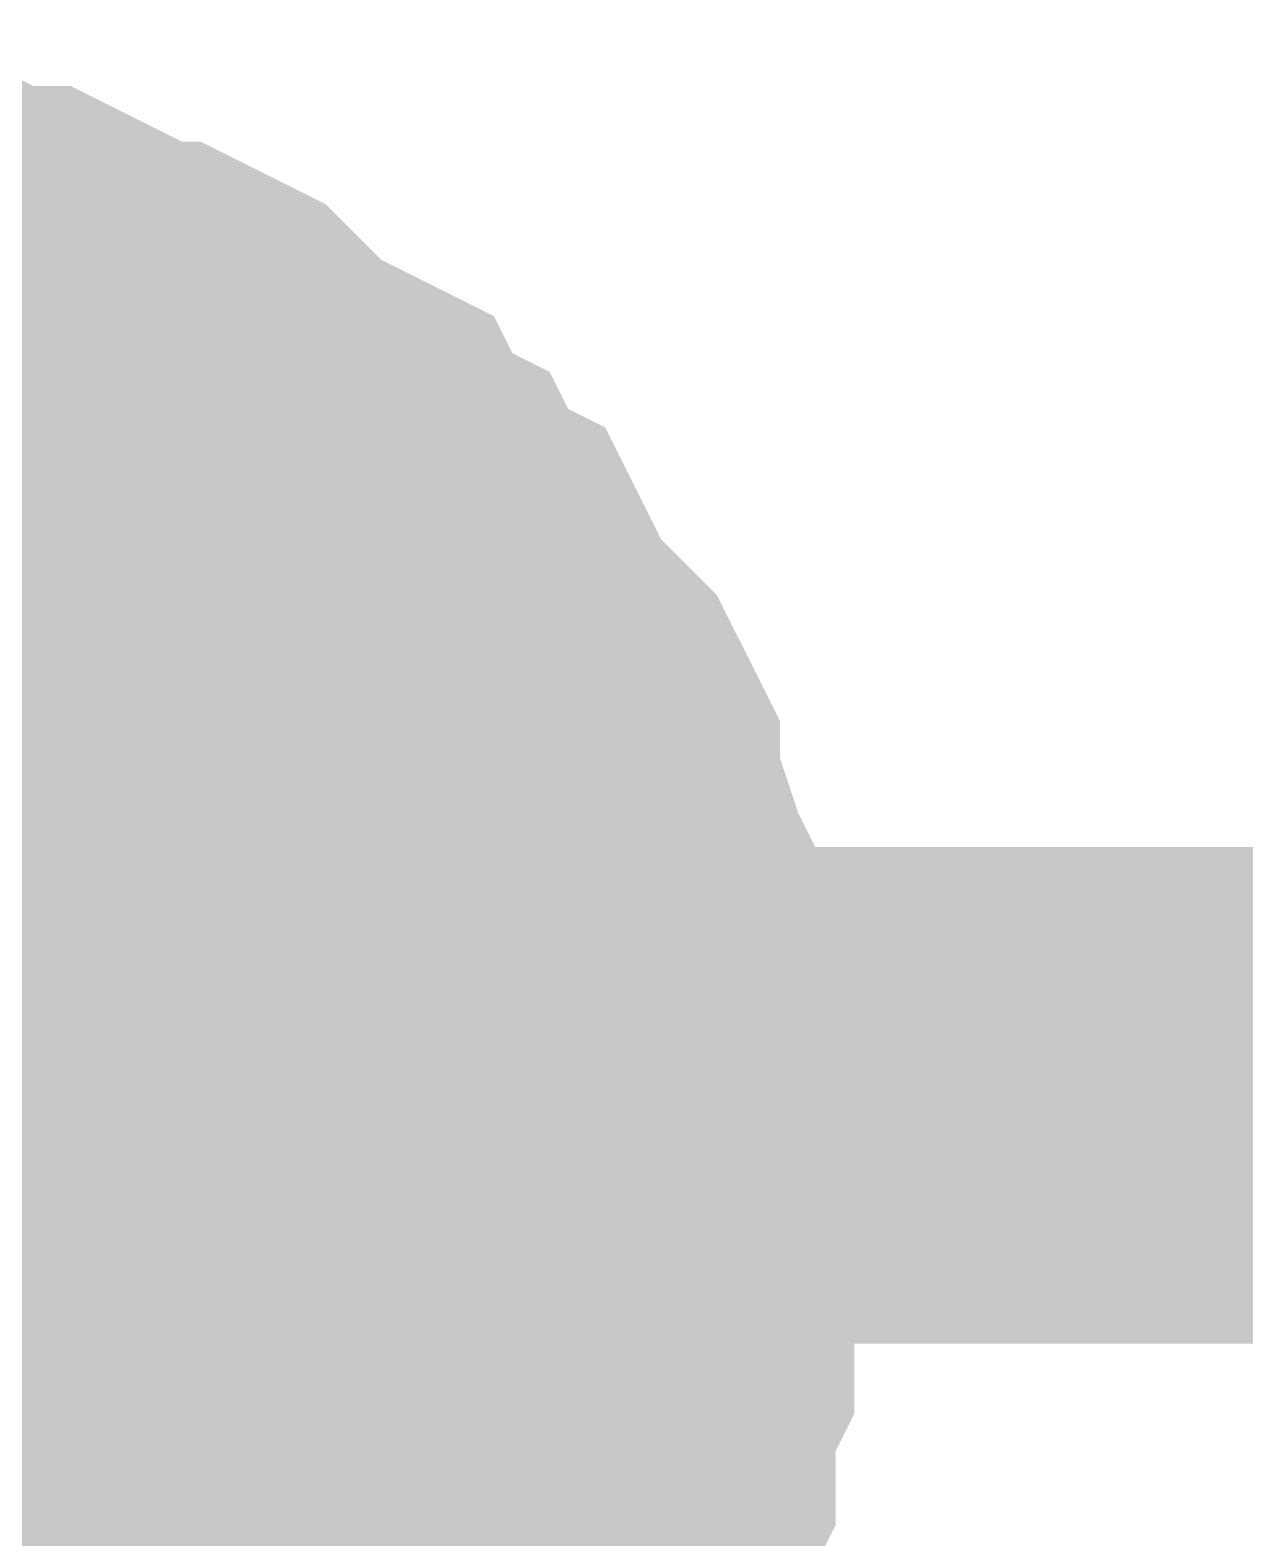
# Model space of a CAD drawing. Header units: millimetres. Extents: x 0 to 800, y 0 to 567.
# Drawn here: x 190.931 to 191.664, y 333.228 to 334.138 of the extents above; entities that cross this region are included whole.
import ezdxf

# ---------------------------------------------------------------- set-up
doc = ezdxf.new("R2010")
doc.units = ezdxf.units.MM
doc.layers.add('Sheet', color=255, linetype='Continuous')

msp = doc.modelspace()

# ---------------------------------------------------------------- linework, layer by layer
at = {"layer": 'Sheet'}
for points, const_width in [([(190.77412, 333.988), (190.79652, 333.988), (190.81892, 333.988), (190.85252, 333.9768), (190.87492, 333.9656), (190.89732, 333.9544), (190.91972, 333.9544), (190.94212, 333.94321), (190.96452, 333.93201), (190.98692, 333.90961), (190.99812, 333.89841), (191.02052, 333.88721), (191.04291, 333.86481), (191.05411, 333.85361), (191.07651, 333.83121), (191.08771, 333.82001), (191.11011, 333.79761), (191.12131, 333.77521), (191.13251, 333.75282), (191.14371, 333.74162), (191.15491, 333.71922), (191.16611, 333.69682), (191.17731, 333.67442), (191.18851, 333.64082), (191.19971, 333.61842), (191.19971, 333.59602), (191.19971, 333.57363), (191.21091, 333.55123), (191.21091, 333.51763), (191.21091, 333.49523)], 0.29972), ([(190.77412, 333.988), (190.79652, 333.988), (190.81892, 333.988), (190.85252, 333.9768), (190.87492, 333.9656), (190.89732, 333.9544), (190.91972, 333.9544), (190.94212, 333.94321), (190.96452, 333.93201), (190.98692, 333.90961), (190.99812, 333.89841), (191.02052, 333.88721), (191.04291, 333.86481), (191.05411, 333.85361), (191.07651, 333.83121), (191.08771, 333.82001), (191.11011, 333.79761), (191.12131, 333.77521), (191.13251, 333.75282), (191.14371, 333.74162), (191.15491, 333.71922), (191.16611, 333.69682), (191.17731, 333.67442), (191.18851, 333.64082), (191.19971, 333.61842), (191.19971, 333.59602), (191.19971, 333.57363), (191.21091, 333.55123), (191.21091, 333.51763), (191.21091, 333.49523)], 0.29972), ([(190.77412, 333.988), (190.79652, 333.988), (190.81892, 333.988), (190.85252, 333.9768), (190.87492, 333.9656), (190.89732, 333.9544), (190.91972, 333.9544), (190.94212, 333.94321), (190.96452, 333.93201), (190.98692, 333.90961), (190.99812, 333.89841), (191.02052, 333.88721), (191.04291, 333.86481), (191.05411, 333.85361), (191.07651, 333.83121), (191.08771, 333.82001), (191.11011, 333.79761), (191.12131, 333.77521), (191.13251, 333.75282), (191.14371, 333.74162), (191.15491, 333.71922), (191.16611, 333.69682), (191.17731, 333.67442), (191.18851, 333.64082), (191.19971, 333.61842), (191.19971, 333.59602), (191.19971, 333.57363), (191.21091, 333.55123), (191.21091, 333.51763), (191.21091, 333.49523)], 0.29972), ([(190.77412, 333.988), (190.79652, 333.988), (190.81892, 333.988), (190.85252, 333.9768), (190.87492, 333.9656), (190.89732, 333.9544), (190.91972, 333.9544), (190.94212, 333.94321), (190.96452, 333.93201), (190.98692, 333.90961), (190.99812, 333.89841), (191.02052, 333.88721), (191.04291, 333.86481), (191.05411, 333.85361), (191.07651, 333.83121), (191.08771, 333.82001), (191.11011, 333.79761), (191.12131, 333.77521), (191.13251, 333.75282), (191.14371, 333.74162), (191.15491, 333.71922), (191.16611, 333.69682), (191.17731, 333.67442), (191.18851, 333.64082), (191.19971, 333.61842), (191.19971, 333.59602), (191.19971, 333.57363), (191.21091, 333.55123), (191.21091, 333.51763), (191.21091, 333.49523)], 0.29972), ([(190.76292, 333.9656), (190.78532, 333.9656), (190.81892, 333.9656), (190.84132, 333.9544), (190.86372, 333.9544), (190.88612, 333.9544), (190.90852, 333.94321), (190.94212, 333.93201), (190.96452, 333.92081), (190.98692, 333.92081), (191.00932, 333.90961), (191.02052, 333.89841), (191.04291, 333.87601), (191.06531, 333.86481), (191.08771, 333.85361), (191.09891, 333.83121), (191.12131, 333.82001), (191.13251, 333.79761), (191.15491, 333.78641), (191.16611, 333.76402), (191.17731, 333.74162), (191.19971, 333.71922), (191.21091, 333.70802), (191.22211, 333.68562), (191.22211, 333.66322), (191.23331, 333.64082), (191.24451, 333.60722), (191.25571, 333.58483), (191.25571, 333.56243), (191.25571, 333.54003), (191.26691, 333.51763), (191.26691, 333.48403), (191.26691, 333.46163)], 0.29972), ([(190.76292, 333.9656), (190.78532, 333.9656), (190.81892, 333.9656), (190.84132, 333.9544), (190.86372, 333.9544), (190.88612, 333.9544), (190.90852, 333.94321), (190.94212, 333.93201), (190.96452, 333.92081), (190.98692, 333.92081), (191.00932, 333.90961), (191.02052, 333.89841), (191.04291, 333.87601), (191.06531, 333.86481), (191.08771, 333.85361), (191.09891, 333.83121), (191.12131, 333.82001), (191.13251, 333.79761), (191.15491, 333.78641), (191.16611, 333.76402), (191.17731, 333.74162), (191.19971, 333.71922), (191.21091, 333.70802), (191.22211, 333.68562), (191.22211, 333.66322), (191.23331, 333.64082), (191.24451, 333.60722), (191.25571, 333.58483), (191.25571, 333.56243), (191.25571, 333.54003), (191.26691, 333.51763), (191.26691, 333.48403), (191.26691, 333.46163)], 0.29972), ([(190.76292, 333.9656), (190.78532, 333.9656), (190.81892, 333.9656), (190.84132, 333.9544), (190.86372, 333.9544), (190.88612, 333.9544), (190.90852, 333.94321), (190.94212, 333.93201), (190.96452, 333.92081), (190.98692, 333.92081), (191.00932, 333.90961), (191.02052, 333.89841), (191.04291, 333.87601), (191.06531, 333.86481), (191.08771, 333.85361), (191.09891, 333.83121), (191.12131, 333.82001), (191.13251, 333.79761), (191.15491, 333.78641), (191.16611, 333.76402), (191.17731, 333.74162), (191.19971, 333.71922), (191.21091, 333.70802), (191.22211, 333.68562), (191.22211, 333.66322), (191.23331, 333.64082), (191.24451, 333.60722), (191.25571, 333.58483), (191.25571, 333.56243), (191.25571, 333.54003), (191.26691, 333.51763), (191.26691, 333.48403), (191.26691, 333.46163)], 0.29972), ([(190.76292, 333.9656), (190.78532, 333.9656), (190.81892, 333.9656), (190.84132, 333.9544), (190.86372, 333.9544), (190.88612, 333.9544), (190.90852, 333.94321), (190.94212, 333.93201), (190.96452, 333.92081), (190.98692, 333.92081), (191.00932, 333.90961), (191.02052, 333.89841), (191.04291, 333.87601), (191.06531, 333.86481), (191.08771, 333.85361), (191.09891, 333.83121), (191.12131, 333.82001), (191.13251, 333.79761), (191.15491, 333.78641), (191.16611, 333.76402), (191.17731, 333.74162), (191.19971, 333.71922), (191.21091, 333.70802), (191.22211, 333.68562), (191.22211, 333.66322), (191.23331, 333.64082), (191.24451, 333.60722), (191.25571, 333.58483), (191.25571, 333.56243), (191.25571, 333.54003), (191.26691, 333.51763), (191.26691, 333.48403), (191.26691, 333.46163)], 0.29972), ([(190.77412, 333.9656), (190.79652, 333.9656), (190.83012, 333.9656), (190.85252, 333.9544), (190.87492, 333.9544), (190.89732, 333.9544), (190.91972, 333.94321), (190.95332, 333.93201), (190.97572, 333.92081), (190.99812, 333.92081), (191.02052, 333.90961), (191.03171, 333.89841), (191.05411, 333.87601), (191.07651, 333.86481), (191.09891, 333.85361), (191.11011, 333.83121), (191.13251, 333.82001), (191.14371, 333.79761), (191.16611, 333.78641), (191.17731, 333.76402), (191.18851, 333.74162), (191.21091, 333.71922), (191.22211, 333.70802), (191.23331, 333.68562), (191.23331, 333.66322), (191.24451, 333.64082), (191.25571, 333.60722), (191.26691, 333.58483), (191.26691, 333.56243), (191.26691, 333.54003), (191.27811, 333.51763), (191.27811, 333.48403), (191.27811, 333.46163)], 0.29972), ([(190.77412, 333.9656), (190.79652, 333.9656), (190.83012, 333.9656), (190.85252, 333.9544), (190.87492, 333.9544), (190.89732, 333.9544), (190.91972, 333.94321), (190.95332, 333.93201), (190.97572, 333.92081), (190.99812, 333.92081), (191.02052, 333.90961), (191.03171, 333.89841), (191.05411, 333.87601), (191.07651, 333.86481), (191.09891, 333.85361), (191.11011, 333.83121), (191.13251, 333.82001), (191.14371, 333.79761), (191.16611, 333.78641), (191.17731, 333.76402), (191.18851, 333.74162), (191.21091, 333.71922), (191.22211, 333.70802), (191.23331, 333.68562), (191.23331, 333.66322), (191.24451, 333.64082), (191.25571, 333.60722), (191.26691, 333.58483), (191.26691, 333.56243), (191.26691, 333.54003), (191.27811, 333.51763), (191.27811, 333.48403), (191.27811, 333.46163)], 0.29972), ([(190.77412, 333.9656), (190.79652, 333.9656), (190.83012, 333.9656), (190.85252, 333.9544), (190.87492, 333.9544), (190.89732, 333.9544), (190.91972, 333.94321), (190.95332, 333.93201), (190.97572, 333.92081), (190.99812, 333.92081), (191.02052, 333.90961), (191.03171, 333.89841), (191.05411, 333.87601), (191.07651, 333.86481), (191.09891, 333.85361), (191.11011, 333.83121), (191.13251, 333.82001), (191.14371, 333.79761), (191.16611, 333.78641), (191.17731, 333.76402), (191.18851, 333.74162), (191.21091, 333.71922), (191.22211, 333.70802), (191.23331, 333.68562), (191.23331, 333.66322), (191.24451, 333.64082), (191.25571, 333.60722), (191.26691, 333.58483), (191.26691, 333.56243), (191.26691, 333.54003), (191.27811, 333.51763), (191.27811, 333.48403), (191.27811, 333.46163)], 0.29972), ([(190.77412, 333.9656), (190.79652, 333.9656), (190.83012, 333.9656), (190.85252, 333.9544), (190.87492, 333.9544), (190.89732, 333.9544), (190.91972, 333.94321), (190.95332, 333.93201), (190.97572, 333.92081), (190.99812, 333.92081), (191.02052, 333.90961), (191.03171, 333.89841), (191.05411, 333.87601), (191.07651, 333.86481), (191.09891, 333.85361), (191.11011, 333.83121), (191.13251, 333.82001), (191.14371, 333.79761), (191.16611, 333.78641), (191.17731, 333.76402), (191.18851, 333.74162), (191.21091, 333.71922), (191.22211, 333.70802), (191.23331, 333.68562), (191.23331, 333.66322), (191.24451, 333.64082), (191.25571, 333.60722), (191.26691, 333.58483), (191.26691, 333.56243), (191.26691, 333.54003), (191.27811, 333.51763), (191.27811, 333.48403), (191.27811, 333.46163)], 0.29972), ([(190.77412, 333.90961), (190.79652, 333.90961), (190.83012, 333.90961), (190.85252, 333.89841), (190.87492, 333.89841), (190.89732, 333.89841), (190.91972, 333.88721), (190.95332, 333.87601), (190.97572, 333.86481), (190.99812, 333.85361), (191.02052, 333.84241), (191.03171, 333.83121), (191.05411, 333.82001), (191.07651, 333.80881), (191.09891, 333.78641), (191.11011, 333.77521), (191.13251, 333.75282), (191.14371, 333.74162), (191.16611, 333.71922), (191.17731, 333.69682), (191.18851, 333.68562), (191.21091, 333.66322), (191.22211, 333.64082), (191.23331, 333.61842), (191.23331, 333.59602), (191.24451, 333.57363), (191.25571, 333.55123), (191.26691, 333.51763), (191.26691, 333.49523), (191.26691, 333.47283), (191.27811, 333.45043), (191.27811, 333.41683), (191.27811, 333.39444)], 0.29972), ([(190.77412, 333.90961), (190.79652, 333.90961), (190.83012, 333.90961), (190.85252, 333.89841), (190.87492, 333.89841), (190.89732, 333.89841), (190.91972, 333.88721), (190.95332, 333.87601), (190.97572, 333.86481), (190.99812, 333.85361), (191.02052, 333.84241), (191.03171, 333.83121), (191.05411, 333.82001), (191.07651, 333.80881), (191.09891, 333.78641), (191.11011, 333.77521), (191.13251, 333.75282), (191.14371, 333.74162), (191.16611, 333.71922), (191.17731, 333.69682), (191.18851, 333.68562), (191.21091, 333.66322), (191.22211, 333.64082), (191.23331, 333.61842), (191.23331, 333.59602), (191.24451, 333.57363), (191.25571, 333.55123), (191.26691, 333.51763), (191.26691, 333.49523), (191.26691, 333.47283), (191.27811, 333.45043), (191.27811, 333.41683), (191.27811, 333.39444)], 0.29972), ([(190.87492, 333.9656), (190.89732, 333.9544), (190.91972, 333.9544), (190.94212, 333.94321), (190.96452, 333.93201), (190.98692, 333.90961), (190.99812, 333.89841), (191.02052, 333.88721), (191.04291, 333.86481), (191.05411, 333.85361), (191.07651, 333.83121), (191.08771, 333.82001), (191.11011, 333.79761), (191.12131, 333.77521), (191.13251, 333.75282), (191.14371, 333.74162), (191.15491, 333.71922), (191.16611, 333.69682), (191.17731, 333.67442), (191.18851, 333.64082), (191.19971, 333.61842), (191.19971, 333.59602), (191.19971, 333.57363), (191.21091, 333.55123), (191.21091, 333.51763), (191.21091, 333.49523)], 0.09906), ([(190.87492, 333.9656), (190.89732, 333.9544), (190.91972, 333.9544), (190.94212, 333.94321), (190.96452, 333.93201), (190.98692, 333.90961), (190.99812, 333.89841), (191.02052, 333.88721), (191.04291, 333.86481), (191.05411, 333.85361), (191.07651, 333.83121), (191.08771, 333.82001), (191.11011, 333.79761), (191.12131, 333.77521), (191.13251, 333.75282), (191.14371, 333.74162), (191.15491, 333.71922), (191.16611, 333.69682), (191.17731, 333.67442), (191.18851, 333.64082), (191.19971, 333.61842), (191.19971, 333.59602), (191.19971, 333.57363), (191.21091, 333.55123), (191.21091, 333.51763), (191.21091, 333.49523)], 0.09906), ([(190.87492, 333.9656), (190.89732, 333.9544), (190.91972, 333.9544), (190.94212, 333.94321), (190.96452, 333.93201), (190.98692, 333.90961), (190.99812, 333.89841), (191.02052, 333.88721), (191.04291, 333.86481), (191.05411, 333.85361), (191.07651, 333.83121), (191.08771, 333.82001), (191.11011, 333.79761), (191.12131, 333.77521), (191.13251, 333.75282), (191.14371, 333.74162), (191.15491, 333.71922), (191.16611, 333.69682), (191.17731, 333.67442), (191.18851, 333.64082), (191.19971, 333.61842), (191.19971, 333.59602), (191.19971, 333.57363), (191.21091, 333.55123), (191.21091, 333.51763), (191.21091, 333.49523)], 0.09906), ([(190.87492, 333.9656), (190.89732, 333.9544), (190.91972, 333.9544), (190.94212, 333.94321), (190.96452, 333.93201), (190.98692, 333.90961), (190.99812, 333.89841), (191.02052, 333.88721), (191.04291, 333.86481), (191.05411, 333.85361), (191.07651, 333.83121), (191.08771, 333.82001), (191.11011, 333.79761), (191.12131, 333.77521), (191.13251, 333.75282), (191.14371, 333.74162), (191.15491, 333.71922), (191.16611, 333.69682), (191.17731, 333.67442), (191.18851, 333.64082), (191.19971, 333.61842), (191.19971, 333.59602), (191.19971, 333.57363), (191.21091, 333.55123), (191.21091, 333.51763), (191.21091, 333.49523)], 0.09906), ([(190.86372, 333.9544), (190.88612, 333.9544), (190.90852, 333.94321), (190.94212, 333.93201), (190.96452, 333.92081), (190.98692, 333.92081), (191.00932, 333.90961), (191.02052, 333.89841), (191.04291, 333.87601), (191.06531, 333.86481), (191.08771, 333.85361), (191.09891, 333.83121), (191.12131, 333.82001), (191.13251, 333.79761), (191.15491, 333.78641), (191.16611, 333.76402), (191.17731, 333.74162), (191.19971, 333.71922), (191.21091, 333.70802), (191.22211, 333.68562), (191.22211, 333.66322), (191.23331, 333.64082), (191.24451, 333.60722), (191.25571, 333.58483), (191.25571, 333.56243), (191.25571, 333.54003), (191.26691, 333.51763), (191.26691, 333.48403), (191.26691, 333.46163)], 0.09906), ([(190.86372, 333.9544), (190.88612, 333.9544), (190.90852, 333.94321), (190.94212, 333.93201), (190.96452, 333.92081), (190.98692, 333.92081), (191.00932, 333.90961), (191.02052, 333.89841), (191.04291, 333.87601), (191.06531, 333.86481), (191.08771, 333.85361), (191.09891, 333.83121), (191.12131, 333.82001), (191.13251, 333.79761), (191.15491, 333.78641), (191.16611, 333.76402), (191.17731, 333.74162), (191.19971, 333.71922), (191.21091, 333.70802), (191.22211, 333.68562), (191.22211, 333.66322), (191.23331, 333.64082), (191.24451, 333.60722), (191.25571, 333.58483), (191.25571, 333.56243), (191.25571, 333.54003), (191.26691, 333.51763), (191.26691, 333.48403), (191.26691, 333.46163)], 0.09906), ([(190.86372, 333.9544), (190.88612, 333.9544), (190.90852, 333.94321), (190.94212, 333.93201), (190.96452, 333.92081), (190.98692, 333.92081), (191.00932, 333.90961), (191.02052, 333.89841), (191.04291, 333.87601), (191.06531, 333.86481), (191.08771, 333.85361), (191.09891, 333.83121), (191.12131, 333.82001), (191.13251, 333.79761), (191.15491, 333.78641), (191.16611, 333.76402), (191.17731, 333.74162), (191.19971, 333.71922), (191.21091, 333.70802), (191.22211, 333.68562), (191.22211, 333.66322), (191.23331, 333.64082), (191.24451, 333.60722), (191.25571, 333.58483), (191.25571, 333.56243), (191.25571, 333.54003), (191.26691, 333.51763), (191.26691, 333.48403), (191.26691, 333.46163)], 0.09906), ([(190.86372, 333.9544), (190.88612, 333.9544), (190.90852, 333.94321), (190.94212, 333.93201), (190.96452, 333.92081), (190.98692, 333.92081), (191.00932, 333.90961), (191.02052, 333.89841), (191.04291, 333.87601), (191.06531, 333.86481), (191.08771, 333.85361), (191.09891, 333.83121), (191.12131, 333.82001), (191.13251, 333.79761), (191.15491, 333.78641), (191.16611, 333.76402), (191.17731, 333.74162), (191.19971, 333.71922), (191.21091, 333.70802), (191.22211, 333.68562), (191.22211, 333.66322), (191.23331, 333.64082), (191.24451, 333.60722), (191.25571, 333.58483), (191.25571, 333.56243), (191.25571, 333.54003), (191.26691, 333.51763), (191.26691, 333.48403), (191.26691, 333.46163)], 0.09906), ([(190.87492, 333.9544), (190.89732, 333.9544), (190.91972, 333.94321), (190.95332, 333.93201), (190.97572, 333.92081), (190.99812, 333.92081), (191.02052, 333.90961), (191.03171, 333.89841), (191.05411, 333.87601), (191.07651, 333.86481), (191.09891, 333.85361), (191.11011, 333.83121), (191.13251, 333.82001), (191.14371, 333.79761), (191.16611, 333.78641), (191.17731, 333.76402), (191.18851, 333.74162), (191.21091, 333.71922), (191.22211, 333.70802), (191.23331, 333.68562), (191.23331, 333.66322), (191.24451, 333.64082), (191.25571, 333.60722), (191.26691, 333.58483), (191.26691, 333.56243), (191.26691, 333.54003), (191.27811, 333.51763), (191.27811, 333.48403), (191.27811, 333.46163)], 0.09906), ([(190.87492, 333.9544), (190.89732, 333.9544), (190.91972, 333.94321), (190.95332, 333.93201), (190.97572, 333.92081), (190.99812, 333.92081), (191.02052, 333.90961), (191.03171, 333.89841), (191.05411, 333.87601), (191.07651, 333.86481), (191.09891, 333.85361), (191.11011, 333.83121), (191.13251, 333.82001), (191.14371, 333.79761), (191.16611, 333.78641), (191.17731, 333.76402), (191.18851, 333.74162), (191.21091, 333.71922), (191.22211, 333.70802), (191.23331, 333.68562), (191.23331, 333.66322), (191.24451, 333.64082), (191.25571, 333.60722), (191.26691, 333.58483), (191.26691, 333.56243), (191.26691, 333.54003), (191.27811, 333.51763), (191.27811, 333.48403), (191.27811, 333.46163)], 0.09906), ([(190.87492, 333.9544), (190.89732, 333.9544), (190.91972, 333.94321), (190.95332, 333.93201), (190.97572, 333.92081), (190.99812, 333.92081), (191.02052, 333.90961), (191.03171, 333.89841), (191.05411, 333.87601), (191.07651, 333.86481), (191.09891, 333.85361), (191.11011, 333.83121), (191.13251, 333.82001), (191.14371, 333.79761), (191.16611, 333.78641), (191.17731, 333.76402), (191.18851, 333.74162), (191.21091, 333.71922), (191.22211, 333.70802), (191.23331, 333.68562), (191.23331, 333.66322), (191.24451, 333.64082), (191.25571, 333.60722), (191.26691, 333.58483), (191.26691, 333.56243), (191.26691, 333.54003), (191.27811, 333.51763), (191.27811, 333.48403), (191.27811, 333.46163)], 0.09906), ([(190.87492, 333.9544), (190.89732, 333.9544), (190.91972, 333.94321), (190.95332, 333.93201), (190.97572, 333.92081), (190.99812, 333.92081), (191.02052, 333.90961), (191.03171, 333.89841), (191.05411, 333.87601), (191.07651, 333.86481), (191.09891, 333.85361), (191.11011, 333.83121), (191.13251, 333.82001), (191.14371, 333.79761), (191.16611, 333.78641), (191.17731, 333.76402), (191.18851, 333.74162), (191.21091, 333.71922), (191.22211, 333.70802), (191.23331, 333.68562), (191.23331, 333.66322), (191.24451, 333.64082), (191.25571, 333.60722), (191.26691, 333.58483), (191.26691, 333.56243), (191.26691, 333.54003), (191.27811, 333.51763), (191.27811, 333.48403), (191.27811, 333.46163)], 0.09906), ([(190.87492, 333.89841), (190.89732, 333.89841), (190.91972, 333.88721), (190.95332, 333.87601), (190.97572, 333.86481), (190.99812, 333.85361), (191.02052, 333.84241), (191.03171, 333.83121), (191.05411, 333.82001), (191.07651, 333.80881), (191.09891, 333.78641), (191.11011, 333.77521), (191.13251, 333.75282), (191.14371, 333.74162), (191.16611, 333.71922), (191.17731, 333.69682), (191.18851, 333.68562), (191.21091, 333.66322), (191.22211, 333.64082), (191.23331, 333.61842), (191.23331, 333.59602), (191.24451, 333.57363), (191.25571, 333.55123), (191.26691, 333.51763), (191.26691, 333.49523), (191.26691, 333.47283), (191.27811, 333.45043), (191.27811, 333.41683), (191.27811, 333.39444)], 0.09906), ([(190.87492, 333.89841), (190.89732, 333.89841), (190.91972, 333.88721), (190.95332, 333.87601), (190.97572, 333.86481), (190.99812, 333.85361), (191.02052, 333.84241), (191.03171, 333.83121), (191.05411, 333.82001), (191.07651, 333.80881), (191.09891, 333.78641), (191.11011, 333.77521), (191.13251, 333.75282), (191.14371, 333.74162), (191.16611, 333.71922), (191.17731, 333.69682), (191.18851, 333.68562), (191.21091, 333.66322), (191.22211, 333.64082), (191.23331, 333.61842), (191.23331, 333.59602), (191.24451, 333.57363), (191.25571, 333.55123), (191.26691, 333.51763), (191.26691, 333.49523), (191.26691, 333.47283), (191.27811, 333.45043), (191.27811, 333.41683), (191.27811, 333.39444)], 0.09906), ([(190.57253, 333.39444), (190.77412, 333.39444), (190.77412, 333.46163), (190.77412, 333.49523), (205.50161, 333.49523), (205.50161, 326.43962), (205.55761, 326.43962), (205.55761, 325.73406)], 0.29972), ([(191.21091, 333.49523), (191.21091, 333.47283), (191.21091, 333.43923), (191.19971, 333.41683), (191.19971, 333.39444), (191.19971, 333.37204), (191.18851, 333.34964), (191.17731, 333.31604), (191.16611, 333.29364), (191.15491, 333.27124), (191.14371, 333.24884), (191.13251, 333.23764), (191.12131, 333.21525), (191.11011, 333.19285), (191.08771, 333.17045), (191.07651, 333.15925), (191.05411, 333.13685), (191.04291, 333.12565), (191.02052, 333.10325), (190.99812, 333.09205), (190.98692, 333.08085), (190.96452, 333.05845)], 0.29972), ([(191.21091, 333.49523), (191.21091, 333.47283), (191.21091, 333.43923), (191.19971, 333.41683), (191.19971, 333.39444), (191.19971, 333.37204), (191.18851, 333.34964), (191.17731, 333.31604), (191.16611, 333.29364), (191.15491, 333.27124), (191.14371, 333.24884), (191.13251, 333.23764), (191.12131, 333.21525), (191.11011, 333.19285), (191.08771, 333.17045), (191.07651, 333.15925), (191.05411, 333.13685), (191.04291, 333.12565), (191.02052, 333.10325), (190.99812, 333.09205), (190.98692, 333.08085), (190.96452, 333.05845)], 0.29972), ([(191.21091, 333.49523), (191.21091, 333.47283), (191.21091, 333.43923), (191.19971, 333.41683), (191.19971, 333.39444), (191.19971, 333.37204), (191.18851, 333.34964), (191.17731, 333.31604), (191.16611, 333.29364), (191.15491, 333.27124), (191.14371, 333.24884), (191.13251, 333.23764), (191.12131, 333.21525), (191.11011, 333.19285), (191.08771, 333.17045), (191.07651, 333.15925), (191.05411, 333.13685), (191.04291, 333.12565), (191.02052, 333.10325), (190.99812, 333.09205), (190.98692, 333.08085), (190.96452, 333.05845)], 0.29972), ([(191.21091, 333.49523), (191.21091, 333.47283), (191.21091, 333.43923), (191.19971, 333.41683), (191.19971, 333.39444), (191.19971, 333.37204), (191.18851, 333.34964), (191.17731, 333.31604), (191.16611, 333.29364), (191.15491, 333.27124), (191.14371, 333.24884), (191.13251, 333.23764), (191.12131, 333.21525), (191.11011, 333.19285), (191.08771, 333.17045), (191.07651, 333.15925), (191.05411, 333.13685), (191.04291, 333.12565), (191.02052, 333.10325), (190.99812, 333.09205), (190.98692, 333.08085), (190.96452, 333.05845)], 0.29972), ([(191.21091, 333.49523), (191.21091, 333.49523), (191.21091, 333.49523), (191.21091, 333.49523), (191.21091, 333.49523), (191.21091, 333.49523), (191.21091, 333.49523), (191.21091, 333.49523), (191.21091, 333.49523), (191.21091, 333.49523), (191.21091, 333.49523), (191.21091, 333.49523), (191.21091, 333.49523), (191.21091, 333.49523), (191.21091, 333.49523), (191.21091, 333.49523), (191.21091, 333.49523), (191.21091, 333.49523), (191.21091, 333.49523), (191.21091, 333.49523), (191.21091, 333.49523), (191.21091, 333.49523), (191.21091, 333.49523), (191.21091, 333.49523), (191.21091, 333.49523), (191.21091, 333.49523), (191.21091, 333.49523), (191.21091, 333.49523), (191.21091, 333.49523), (191.21091, 333.49523), (191.21091, 333.49523), (191.21091, 333.49523), (191.21091, 333.49523)], 0.29972), ([(191.21091, 333.49523), (191.21091, 333.49523)], 0.29972), ([(191.21091, 333.49523), (191.21091, 333.49523), (191.21091, 333.49523), (191.21091, 333.49523), (191.21091, 333.49523), (191.21091, 333.49523), (191.21091, 333.49523), (191.21091, 333.49523), (191.21091, 333.49523), (191.21091, 333.49523), (191.21091, 333.49523), (191.21091, 333.49523), (191.21091, 333.49523), (191.21091, 333.49523), (191.21091, 333.49523), (191.21091, 333.49523), (191.21091, 333.49523), (191.21091, 333.49523), (191.21091, 333.49523), (191.21091, 333.49523), (191.21091, 333.49523), (191.21091, 333.49523), (191.21091, 333.49523), (191.21091, 333.49523), (191.21091, 333.49523), (191.21091, 333.49523), (191.21091, 333.49523), (191.21091, 333.49523), (191.21091, 333.49523), (191.21091, 333.49523), (191.21091, 333.49523), (191.21091, 333.49523), (191.21091, 333.49523)], 0.29972), ([(191.21091, 333.49523), (191.21091, 333.49523)], 0.29972), ([(191.21091, 333.49523), (191.21091, 333.49523), (191.21091, 333.49523), (191.21091, 333.49523), (191.21091, 333.49523), (191.21091, 333.49523), (191.21091, 333.49523), (191.21091, 333.49523), (191.21091, 333.49523), (191.21091, 333.49523), (191.21091, 333.49523), (191.21091, 333.49523), (191.21091, 333.49523), (191.21091, 333.49523), (191.21091, 333.49523), (191.21091, 333.49523), (191.21091, 333.49523), (191.21091, 333.49523), (191.21091, 333.49523), (191.21091, 333.49523), (191.21091, 333.49523), (191.21091, 333.49523), (191.21091, 333.49523), (191.21091, 333.49523), (191.21091, 333.49523), (191.21091, 333.49523), (191.21091, 333.49523), (191.21091, 333.49523), (191.21091, 333.49523), (191.21091, 333.49523), (191.21091, 333.49523), (191.21091, 333.49523), (191.21091, 333.49523)], 0.29972), ([(191.21091, 333.49523), (191.21091, 333.49523)], 0.29972), ([(191.21091, 333.49523), (191.21091, 333.49523), (191.21091, 333.49523), (191.21091, 333.49523), (191.21091, 333.49523), (191.21091, 333.49523), (191.21091, 333.49523), (191.21091, 333.49523), (191.21091, 333.49523), (191.21091, 333.49523), (191.21091, 333.49523), (191.21091, 333.49523), (191.21091, 333.49523), (191.21091, 333.49523), (191.21091, 333.49523), (191.21091, 333.49523), (191.21091, 333.49523), (191.21091, 333.49523), (191.21091, 333.49523), (191.21091, 333.49523), (191.21091, 333.49523), (191.21091, 333.49523), (191.21091, 333.49523), (191.21091, 333.49523), (191.21091, 333.49523), (191.21091, 333.49523), (191.21091, 333.49523), (191.21091, 333.49523), (191.21091, 333.49523), (191.21091, 333.49523), (191.21091, 333.49523), (191.21091, 333.49523), (191.21091, 333.49523)], 0.29972), ([(191.21091, 333.49523), (191.21091, 333.49523)], 0.29972), ([(191.26691, 333.46163), (191.26691, 333.43923), (191.26691, 333.40564), (191.25571, 333.38324), (191.25571, 333.36084), (191.25571, 333.33844), (191.24451, 333.31604), (191.23331, 333.28244), (191.22211, 333.26004), (191.22211, 333.23764), (191.21091, 333.21525), (191.19971, 333.20405), (191.17731, 333.18165), (191.16611, 333.15925), (191.15491, 333.13685), (191.13251, 333.12565), (191.12131, 333.10325), (191.09891, 333.09205), (191.08771, 333.06965)], 0.29972), ([(191.26691, 333.46163), (191.26691, 333.43923), (191.26691, 333.40564), (191.25571, 333.38324), (191.25571, 333.36084), (191.25571, 333.33844), (191.24451, 333.31604), (191.23331, 333.28244), (191.22211, 333.26004), (191.22211, 333.23764), (191.21091, 333.21525), (191.19971, 333.20405), (191.17731, 333.18165), (191.16611, 333.15925), (191.15491, 333.13685), (191.13251, 333.12565), (191.12131, 333.10325), (191.09891, 333.09205), (191.08771, 333.06965)], 0.29972), ([(191.26691, 333.46163), (191.26691, 333.43923), (191.26691, 333.40564), (191.25571, 333.38324), (191.25571, 333.36084), (191.25571, 333.33844), (191.24451, 333.31604), (191.23331, 333.28244), (191.22211, 333.26004), (191.22211, 333.23764), (191.21091, 333.21525), (191.19971, 333.20405), (191.17731, 333.18165), (191.16611, 333.15925), (191.15491, 333.13685), (191.13251, 333.12565), (191.12131, 333.10325), (191.09891, 333.09205), (191.08771, 333.06965)], 0.29972), ([(191.26691, 333.46163), (191.26691, 333.43923), (191.26691, 333.40564), (191.25571, 333.38324), (191.25571, 333.36084), (191.25571, 333.33844), (191.24451, 333.31604), (191.23331, 333.28244), (191.22211, 333.26004), (191.22211, 333.23764), (191.21091, 333.21525), (191.19971, 333.20405), (191.17731, 333.18165), (191.16611, 333.15925), (191.15491, 333.13685), (191.13251, 333.12565), (191.12131, 333.10325), (191.09891, 333.09205), (191.08771, 333.06965)], 0.29972), ([(191.27811, 333.46163), (191.27811, 333.43923), (191.27811, 333.40564), (191.26691, 333.38324), (191.26691, 333.36084), (191.26691, 333.33844), (191.25571, 333.31604), (191.24451, 333.28244), (191.23331, 333.26004), (191.23331, 333.23764), (191.22211, 333.21525), (191.21091, 333.20405), (191.18851, 333.18165), (191.17731, 333.15925), (191.16611, 333.13685), (191.14371, 333.12565), (191.13251, 333.10325), (191.11011, 333.09205), (191.09891, 333.06965)], 0.29972), ([(191.27811, 333.46163), (191.27811, 333.43923), (191.27811, 333.40564), (191.26691, 333.38324), (191.26691, 333.36084), (191.26691, 333.33844), (191.25571, 333.31604), (191.24451, 333.28244), (191.23331, 333.26004), (191.23331, 333.23764), (191.22211, 333.21525), (191.21091, 333.20405), (191.18851, 333.18165), (191.17731, 333.15925), (191.16611, 333.13685), (191.14371, 333.12565), (191.13251, 333.10325), (191.11011, 333.09205), (191.09891, 333.06965)], 0.29972), ([(191.27811, 333.46163), (191.27811, 333.43923), (191.27811, 333.40564), (191.26691, 333.38324), (191.26691, 333.36084), (191.26691, 333.33844), (191.25571, 333.31604), (191.24451, 333.28244), (191.23331, 333.26004), (191.23331, 333.23764), (191.22211, 333.21525), (191.21091, 333.20405), (191.18851, 333.18165), (191.17731, 333.15925), (191.16611, 333.13685), (191.14371, 333.12565), (191.13251, 333.10325), (191.11011, 333.09205), (191.09891, 333.06965)], 0.29972), ([(191.27811, 333.46163), (191.27811, 333.43923), (191.27811, 333.40564), (191.26691, 333.38324), (191.26691, 333.36084), (191.26691, 333.33844), (191.25571, 333.31604), (191.24451, 333.28244), (191.23331, 333.26004), (191.23331, 333.23764), (191.22211, 333.21525), (191.21091, 333.20405), (191.18851, 333.18165), (191.17731, 333.15925), (191.16611, 333.13685), (191.14371, 333.12565), (191.13251, 333.10325), (191.11011, 333.09205), (191.09891, 333.06965)], 0.29972), ([(191.26691, 333.46163), (191.26691, 333.46163), (191.26691, 333.46163), (191.26691, 333.46163), (191.26691, 333.46163), (191.26691, 333.46163), (191.26691, 333.46163), (191.26691, 333.46163), (191.26691, 333.46163), (191.26691, 333.46163), (191.26691, 333.46163), (191.26691, 333.46163), (191.26691, 333.46163), (191.26691, 333.46163), (191.26691, 333.46163), (191.26691, 333.46163), (191.26691, 333.46163), (191.26691, 333.46163), (191.26691, 333.46163), (191.26691, 333.46163), (191.26691, 333.46163), (191.26691, 333.46163), (191.26691, 333.46163), (191.26691, 333.46163), (191.26691, 333.46163), (191.26691, 333.46163), (191.26691, 333.46163), (191.26691, 333.46163), (191.26691, 333.46163), (191.26691, 333.46163), (191.26691, 333.46163), (191.26691, 333.46163), (191.26691, 333.46163)], 0.29972), ([(191.26691, 333.46163), (191.26691, 333.46163)], 0.29972), ([(191.26691, 333.46163), (191.26691, 333.46163), (191.26691, 333.46163), (191.26691, 333.46163), (191.26691, 333.46163), (191.26691, 333.46163), (191.26691, 333.46163), (191.26691, 333.46163), (191.26691, 333.46163), (191.26691, 333.46163), (191.26691, 333.46163), (191.26691, 333.46163), (191.26691, 333.46163), (191.26691, 333.46163), (191.26691, 333.46163), (191.26691, 333.46163), (191.26691, 333.46163), (191.26691, 333.46163), (191.26691, 333.46163), (191.26691, 333.46163), (191.26691, 333.46163), (191.26691, 333.46163), (191.26691, 333.46163), (191.26691, 333.46163), (191.26691, 333.46163), (191.26691, 333.46163), (191.26691, 333.46163), (191.26691, 333.46163), (191.26691, 333.46163), (191.26691, 333.46163), (191.26691, 333.46163), (191.26691, 333.46163), (191.26691, 333.46163)], 0.29972), ([(191.26691, 333.46163), (191.26691, 333.46163)], 0.29972), ([(191.26691, 333.46163), (191.26691, 333.46163), (191.26691, 333.46163), (191.26691, 333.46163), (191.26691, 333.46163), (191.26691, 333.46163), (191.26691, 333.46163), (191.26691, 333.46163), (191.26691, 333.46163), (191.26691, 333.46163), (191.26691, 333.46163), (191.26691, 333.46163), (191.26691, 333.46163), (191.26691, 333.46163), (191.26691, 333.46163), (191.26691, 333.46163), (191.26691, 333.46163), (191.26691, 333.46163), (191.26691, 333.46163), (191.26691, 333.46163), (191.26691, 333.46163), (191.26691, 333.46163), (191.26691, 333.46163), (191.26691, 333.46163), (191.26691, 333.46163), (191.26691, 333.46163), (191.26691, 333.46163), (191.26691, 333.46163), (191.26691, 333.46163), (191.26691, 333.46163), (191.26691, 333.46163), (191.26691, 333.46163), (191.26691, 333.46163)], 0.29972), ([(191.26691, 333.46163), (191.26691, 333.46163)], 0.29972), ([(191.26691, 333.46163), (191.26691, 333.46163), (191.26691, 333.46163), (191.26691, 333.46163), (191.26691, 333.46163), (191.26691, 333.46163), (191.26691, 333.46163), (191.26691, 333.46163), (191.26691, 333.46163), (191.26691, 333.46163), (191.26691, 333.46163), (191.26691, 333.46163), (191.26691, 333.46163), (191.26691, 333.46163), (191.26691, 333.46163), (191.26691, 333.46163), (191.26691, 333.46163), (191.26691, 333.46163), (191.26691, 333.46163), (191.26691, 333.46163), (191.26691, 333.46163), (191.26691, 333.46163), (191.26691, 333.46163), (191.26691, 333.46163), (191.26691, 333.46163), (191.26691, 333.46163), (191.26691, 333.46163), (191.26691, 333.46163), (191.26691, 333.46163), (191.26691, 333.46163), (191.26691, 333.46163), (191.26691, 333.46163), (191.26691, 333.46163)], 0.29972), ([(191.26691, 333.46163), (191.26691, 333.46163)], 0.29972), ([(191.27811, 333.46163), (191.27811, 333.46163), (191.27811, 333.46163), (191.27811, 333.46163), (191.27811, 333.46163), (191.27811, 333.46163), (191.27811, 333.46163), (191.27811, 333.46163), (191.27811, 333.46163), (191.27811, 333.46163), (191.27811, 333.46163), (191.27811, 333.46163), (191.27811, 333.46163), (191.27811, 333.46163), (191.27811, 333.46163), (191.27811, 333.46163), (191.27811, 333.46163), (191.27811, 333.46163), (191.27811, 333.46163), (191.27811, 333.46163), (191.27811, 333.46163), (191.27811, 333.46163), (191.27811, 333.46163), (191.27811, 333.46163), (191.27811, 333.46163), (191.27811, 333.46163), (191.27811, 333.46163), (191.27811, 333.46163), (191.27811, 333.46163), (191.27811, 333.46163), (191.27811, 333.46163), (191.27811, 333.46163), (191.27811, 333.46163)], 0.29972), ([(191.27811, 333.46163), (191.27811, 333.46163)], 0.29972), ([(191.27811, 333.46163), (191.27811, 333.46163), (191.27811, 333.46163), (191.27811, 333.46163), (191.27811, 333.46163), (191.27811, 333.46163), (191.27811, 333.46163), (191.27811, 333.46163), (191.27811, 333.46163), (191.27811, 333.46163), (191.27811, 333.46163), (191.27811, 333.46163), (191.27811, 333.46163), (191.27811, 333.46163), (191.27811, 333.46163), (191.27811, 333.46163), (191.27811, 333.46163), (191.27811, 333.46163), (191.27811, 333.46163), (191.27811, 333.46163), (191.27811, 333.46163), (191.27811, 333.46163), (191.27811, 333.46163), (191.27811, 333.46163), (191.27811, 333.46163), (191.27811, 333.46163), (191.27811, 333.46163), (191.27811, 333.46163), (191.27811, 333.46163), (191.27811, 333.46163), (191.27811, 333.46163), (191.27811, 333.46163), (191.27811, 333.46163)], 0.29972), ([(191.27811, 333.46163), (191.27811, 333.46163)], 0.29972), ([(191.27811, 333.46163), (191.27811, 333.46163), (191.27811, 333.46163), (191.27811, 333.46163), (191.27811, 333.46163), (191.27811, 333.46163), (191.27811, 333.46163), (191.27811, 333.46163), (191.27811, 333.46163), (191.27811, 333.46163), (191.27811, 333.46163), (191.27811, 333.46163), (191.27811, 333.46163), (191.27811, 333.46163), (191.27811, 333.46163), (191.27811, 333.46163), (191.27811, 333.46163), (191.27811, 333.46163), (191.27811, 333.46163), (191.27811, 333.46163), (191.27811, 333.46163), (191.27811, 333.46163), (191.27811, 333.46163), (191.27811, 333.46163), (191.27811, 333.46163), (191.27811, 333.46163), (191.27811, 333.46163), (191.27811, 333.46163), (191.27811, 333.46163), (191.27811, 333.46163), (191.27811, 333.46163), (191.27811, 333.46163), (191.27811, 333.46163)], 0.29972), ([(191.27811, 333.46163), (191.27811, 333.46163)], 0.29972), ([(191.27811, 333.46163), (191.27811, 333.46163), (191.27811, 333.46163), (191.27811, 333.46163), (191.27811, 333.46163), (191.27811, 333.46163), (191.27811, 333.46163), (191.27811, 333.46163), (191.27811, 333.46163), (191.27811, 333.46163), (191.27811, 333.46163), (191.27811, 333.46163), (191.27811, 333.46163), (191.27811, 333.46163), (191.27811, 333.46163), (191.27811, 333.46163), (191.27811, 333.46163), (191.27811, 333.46163), (191.27811, 333.46163), (191.27811, 333.46163), (191.27811, 333.46163), (191.27811, 333.46163), (191.27811, 333.46163), (191.27811, 333.46163), (191.27811, 333.46163), (191.27811, 333.46163), (191.27811, 333.46163), (191.27811, 333.46163), (191.27811, 333.46163), (191.27811, 333.46163), (191.27811, 333.46163), (191.27811, 333.46163), (191.27811, 333.46163)], 0.29972), ([(191.27811, 333.46163), (191.27811, 333.46163)], 0.29972), ([(191.27811, 333.39444), (191.27811, 333.37204), (191.27811, 333.33844), (191.26691, 333.31604), (191.26691, 333.29364), (191.26691, 333.27124), (191.25571, 333.24884), (191.24451, 333.21525), (191.23331, 333.19285), (191.23331, 333.17045), (191.22211, 333.14805), (191.21091, 333.13685), (191.18851, 333.11445), (191.17731, 333.09205), (191.16611, 333.06965)], 0.29972), ([(191.27811, 333.39444), (191.27811, 333.37204), (191.27811, 333.33844), (191.26691, 333.31604), (191.26691, 333.29364), (191.26691, 333.27124), (191.25571, 333.24884), (191.24451, 333.21525), (191.23331, 333.19285), (191.23331, 333.17045), (191.22211, 333.14805), (191.21091, 333.13685), (191.18851, 333.11445), (191.17731, 333.09205), (191.16611, 333.06965)], 0.29972), ([(191.21091, 333.49523), (191.21091, 333.47283), (191.21091, 333.43923), (191.19971, 333.41683), (191.19971, 333.39444), (191.19971, 333.37204), (191.18851, 333.34964), (191.17731, 333.31604), (191.16611, 333.29364), (191.15491, 333.27124), (191.14371, 333.24884), (191.13251, 333.23764), (191.12131, 333.21525), (191.11011, 333.19285), (191.08771, 333.17045)], 0.09906), ([(191.21091, 333.49523), (191.21091, 333.47283), (191.21091, 333.43923), (191.19971, 333.41683), (191.19971, 333.39444), (191.19971, 333.37204), (191.18851, 333.34964), (191.17731, 333.31604), (191.16611, 333.29364), (191.15491, 333.27124), (191.14371, 333.24884), (191.13251, 333.23764), (191.12131, 333.21525), (191.11011, 333.19285), (191.08771, 333.17045)], 0.09906), ([(191.21091, 333.49523), (191.21091, 333.47283), (191.21091, 333.43923), (191.19971, 333.41683), (191.19971, 333.39444), (191.19971, 333.37204), (191.18851, 333.34964), (191.17731, 333.31604), (191.16611, 333.29364), (191.15491, 333.27124), (191.14371, 333.24884), (191.13251, 333.23764), (191.12131, 333.21525), (191.11011, 333.19285), (191.08771, 333.17045)], 0.09906), ([(191.21091, 333.49523), (191.21091, 333.47283), (191.21091, 333.43923), (191.19971, 333.41683), (191.19971, 333.39444), (191.19971, 333.37204), (191.18851, 333.34964), (191.17731, 333.31604), (191.16611, 333.29364), (191.15491, 333.27124), (191.14371, 333.24884), (191.13251, 333.23764), (191.12131, 333.21525), (191.11011, 333.19285), (191.08771, 333.17045)], 0.09906), ([(191.27811, 333.39444), (191.27811, 333.39444), (191.27811, 333.39444), (191.27811, 333.39444), (191.27811, 333.39444), (191.27811, 333.39444), (191.27811, 333.39444), (191.27811, 333.39444), (191.27811, 333.39444), (191.27811, 333.39444), (191.27811, 333.39444), (191.27811, 333.39444), (191.27811, 333.39444), (191.27811, 333.39444), (191.27811, 333.39444), (191.27811, 333.39444), (191.27811, 333.39444), (191.27811, 333.39444), (191.27811, 333.39444), (191.27811, 333.39444), (191.27811, 333.39444), (191.27811, 333.39444), (191.27811, 333.39444), (191.27811, 333.39444), (191.27811, 333.39444), (191.27811, 333.39444), (191.27811, 333.39444), (191.27811, 333.39444), (191.27811, 333.39444), (191.27811, 333.39444), (191.27811, 333.39444), (191.27811, 333.39444), (191.27811, 333.39444)], 0.29972), ([(191.27811, 333.39444), (191.27811, 333.39444)], 0.29972), ([(191.27811, 333.39444), (191.27811, 333.39444), (191.27811, 333.39444), (191.27811, 333.39444), (191.27811, 333.39444), (191.27811, 333.39444), (191.27811, 333.39444), (191.27811, 333.39444), (191.27811, 333.39444), (191.27811, 333.39444), (191.27811, 333.39444), (191.27811, 333.39444), (191.27811, 333.39444), (191.27811, 333.39444), (191.27811, 333.39444), (191.27811, 333.39444), (191.27811, 333.39444), (191.27811, 333.39444), (191.27811, 333.39444), (191.27811, 333.39444), (191.27811, 333.39444), (191.27811, 333.39444), (191.27811, 333.39444), (191.27811, 333.39444), (191.27811, 333.39444), (191.27811, 333.39444), (191.27811, 333.39444), (191.27811, 333.39444), (191.27811, 333.39444), (191.27811, 333.39444), (191.27811, 333.39444), (191.27811, 333.39444), (191.27811, 333.39444)], 0.29972), ([(191.27811, 333.39444), (191.27811, 333.39444)], 0.29972), ([(191.21091, 333.49523), (191.21091, 333.49523), (191.21091, 333.49523), (191.21091, 333.49523), (191.21091, 333.49523), (191.21091, 333.49523), (191.21091, 333.49523), (191.21091, 333.49523), (191.21091, 333.49523), (191.21091, 333.49523), (191.21091, 333.49523), (191.21091, 333.49523), (191.21091, 333.49523), (191.21091, 333.49523), (191.21091, 333.49523), (191.21091, 333.49523), (191.21091, 333.49523), (191.21091, 333.49523), (191.21091, 333.49523), (191.21091, 333.49523), (191.21091, 333.49523), (191.21091, 333.49523), (191.21091, 333.49523), (191.21091, 333.49523), (191.21091, 333.49523), (191.21091, 333.49523), (191.21091, 333.49523), (191.21091, 333.49523), (191.21091, 333.49523), (191.21091, 333.49523), (191.21091, 333.49523), (191.21091, 333.49523), (191.21091, 333.49523)], 0.09906), ([(191.21091, 333.49523), (191.21091, 333.49523)], 0.09906), ([(191.21091, 333.49523), (191.21091, 333.49523), (191.21091, 333.49523), (191.21091, 333.49523), (191.21091, 333.49523), (191.21091, 333.49523), (191.21091, 333.49523), (191.21091, 333.49523), (191.21091, 333.49523), (191.21091, 333.49523), (191.21091, 333.49523), (191.21091, 333.49523), (191.21091, 333.49523), (191.21091, 333.49523), (191.21091, 333.49523), (191.21091, 333.49523), (191.21091, 333.49523), (191.21091, 333.49523), (191.21091, 333.49523), (191.21091, 333.49523), (191.21091, 333.49523), (191.21091, 333.49523), (191.21091, 333.49523), (191.21091, 333.49523), (191.21091, 333.49523), (191.21091, 333.49523), (191.21091, 333.49523), (191.21091, 333.49523), (191.21091, 333.49523), (191.21091, 333.49523), (191.21091, 333.49523), (191.21091, 333.49523), (191.21091, 333.49523)], 0.09906), ([(191.21091, 333.49523), (191.21091, 333.49523)], 0.09906), ([(191.21091, 333.49523), (191.21091, 333.49523), (191.21091, 333.49523), (191.21091, 333.49523), (191.21091, 333.49523), (191.21091, 333.49523), (191.21091, 333.49523), (191.21091, 333.49523), (191.21091, 333.49523), (191.21091, 333.49523), (191.21091, 333.49523), (191.21091, 333.49523), (191.21091, 333.49523), (191.21091, 333.49523), (191.21091, 333.49523), (191.21091, 333.49523), (191.21091, 333.49523), (191.21091, 333.49523), (191.21091, 333.49523), (191.21091, 333.49523), (191.21091, 333.49523), (191.21091, 333.49523), (191.21091, 333.49523), (191.21091, 333.49523), (191.21091, 333.49523), (191.21091, 333.49523), (191.21091, 333.49523), (191.21091, 333.49523), (191.21091, 333.49523), (191.21091, 333.49523), (191.21091, 333.49523), (191.21091, 333.49523), (191.21091, 333.49523)], 0.09906), ([(191.21091, 333.49523), (191.21091, 333.49523)], 0.09906), ([(191.21091, 333.49523), (191.21091, 333.49523), (191.21091, 333.49523), (191.21091, 333.49523), (191.21091, 333.49523), (191.21091, 333.49523), (191.21091, 333.49523), (191.21091, 333.49523), (191.21091, 333.49523), (191.21091, 333.49523), (191.21091, 333.49523), (191.21091, 333.49523), (191.21091, 333.49523), (191.21091, 333.49523), (191.21091, 333.49523), (191.21091, 333.49523), (191.21091, 333.49523), (191.21091, 333.49523), (191.21091, 333.49523), (191.21091, 333.49523), (191.21091, 333.49523), (191.21091, 333.49523), (191.21091, 333.49523), (191.21091, 333.49523), (191.21091, 333.49523), (191.21091, 333.49523), (191.21091, 333.49523), (191.21091, 333.49523), (191.21091, 333.49523), (191.21091, 333.49523), (191.21091, 333.49523), (191.21091, 333.49523), (191.21091, 333.49523)], 0.09906), ([(191.21091, 333.49523), (191.21091, 333.49523)], 0.09906), ([(191.26691, 333.46163), (191.26691, 333.43923), (191.26691, 333.40564), (191.25571, 333.38324), (191.25571, 333.36084), (191.25571, 333.33844), (191.24451, 333.31604), (191.23331, 333.28244), (191.22211, 333.26004), (191.22211, 333.23764), (191.21091, 333.21525), (191.19971, 333.20405), (191.17731, 333.18165), (191.16611, 333.15925)], 0.09906), ([(191.26691, 333.46163), (191.26691, 333.43923), (191.26691, 333.40564), (191.25571, 333.38324), (191.25571, 333.36084), (191.25571, 333.33844), (191.24451, 333.31604), (191.23331, 333.28244), (191.22211, 333.26004), (191.22211, 333.23764), (191.21091, 333.21525), (191.19971, 333.20405), (191.17731, 333.18165), (191.16611, 333.15925)], 0.09906), ([(191.26691, 333.46163), (191.26691, 333.43923), (191.26691, 333.40564), (191.25571, 333.38324), (191.25571, 333.36084), (191.25571, 333.33844), (191.24451, 333.31604), (191.23331, 333.28244), (191.22211, 333.26004), (191.22211, 333.23764), (191.21091, 333.21525), (191.19971, 333.20405), (191.17731, 333.18165), (191.16611, 333.15925)], 0.09906), ([(191.26691, 333.46163), (191.26691, 333.43923), (191.26691, 333.40564), (191.25571, 333.38324), (191.25571, 333.36084), (191.25571, 333.33844), (191.24451, 333.31604), (191.23331, 333.28244), (191.22211, 333.26004), (191.22211, 333.23764), (191.21091, 333.21525), (191.19971, 333.20405), (191.17731, 333.18165), (191.16611, 333.15925)], 0.09906), ([(191.27811, 333.46163), (191.27811, 333.43923), (191.27811, 333.40564), (191.26691, 333.38324), (191.26691, 333.36084), (191.26691, 333.33844), (191.25571, 333.31604), (191.24451, 333.28244), (191.23331, 333.26004), (191.23331, 333.23764), (191.22211, 333.21525), (191.21091, 333.20405), (191.18851, 333.18165), (191.17731, 333.15925)], 0.09906), ([(191.27811, 333.46163), (191.27811, 333.43923), (191.27811, 333.40564), (191.26691, 333.38324), (191.26691, 333.36084), (191.26691, 333.33844), (191.25571, 333.31604), (191.24451, 333.28244), (191.23331, 333.26004), (191.23331, 333.23764), (191.22211, 333.21525), (191.21091, 333.20405), (191.18851, 333.18165), (191.17731, 333.15925)], 0.09906), ([(191.27811, 333.46163), (191.27811, 333.43923), (191.27811, 333.40564), (191.26691, 333.38324), (191.26691, 333.36084), (191.26691, 333.33844), (191.25571, 333.31604), (191.24451, 333.28244), (191.23331, 333.26004), (191.23331, 333.23764), (191.22211, 333.21525), (191.21091, 333.20405), (191.18851, 333.18165), (191.17731, 333.15925)], 0.09906), ([(191.27811, 333.46163), (191.27811, 333.43923), (191.27811, 333.40564), (191.26691, 333.38324), (191.26691, 333.36084), (191.26691, 333.33844), (191.25571, 333.31604), (191.24451, 333.28244), (191.23331, 333.26004), (191.23331, 333.23764), (191.22211, 333.21525), (191.21091, 333.20405), (191.18851, 333.18165), (191.17731, 333.15925)], 0.09906), ([(191.26691, 333.46163), (191.26691, 333.46163), (191.26691, 333.46163), (191.26691, 333.46163), (191.26691, 333.46163), (191.26691, 333.46163), (191.26691, 333.46163), (191.26691, 333.46163), (191.26691, 333.46163), (191.26691, 333.46163), (191.26691, 333.46163), (191.26691, 333.46163), (191.26691, 333.46163), (191.26691, 333.46163), (191.26691, 333.46163), (191.26691, 333.46163), (191.26691, 333.46163), (191.26691, 333.46163), (191.26691, 333.46163), (191.26691, 333.46163), (191.26691, 333.46163), (191.26691, 333.46163), (191.26691, 333.46163), (191.26691, 333.46163), (191.26691, 333.46163), (191.26691, 333.46163), (191.26691, 333.46163), (191.26691, 333.46163), (191.26691, 333.46163), (191.26691, 333.46163), (191.26691, 333.46163), (191.26691, 333.46163), (191.26691, 333.46163)], 0.09906), ([(191.26691, 333.46163), (191.26691, 333.46163)], 0.09906), ([(191.26691, 333.46163), (191.26691, 333.46163), (191.26691, 333.46163), (191.26691, 333.46163), (191.26691, 333.46163), (191.26691, 333.46163), (191.26691, 333.46163), (191.26691, 333.46163), (191.26691, 333.46163), (191.26691, 333.46163), (191.26691, 333.46163), (191.26691, 333.46163), (191.26691, 333.46163), (191.26691, 333.46163), (191.26691, 333.46163), (191.26691, 333.46163), (191.26691, 333.46163), (191.26691, 333.46163), (191.26691, 333.46163), (191.26691, 333.46163), (191.26691, 333.46163), (191.26691, 333.46163), (191.26691, 333.46163), (191.26691, 333.46163), (191.26691, 333.46163), (191.26691, 333.46163), (191.26691, 333.46163), (191.26691, 333.46163), (191.26691, 333.46163), (191.26691, 333.46163), (191.26691, 333.46163), (191.26691, 333.46163), (191.26691, 333.46163)], 0.09906), ([(191.26691, 333.46163), (191.26691, 333.46163)], 0.09906), ([(191.26691, 333.46163), (191.26691, 333.46163), (191.26691, 333.46163), (191.26691, 333.46163), (191.26691, 333.46163), (191.26691, 333.46163), (191.26691, 333.46163), (191.26691, 333.46163), (191.26691, 333.46163), (191.26691, 333.46163), (191.26691, 333.46163), (191.26691, 333.46163), (191.26691, 333.46163), (191.26691, 333.46163), (191.26691, 333.46163), (191.26691, 333.46163), (191.26691, 333.46163), (191.26691, 333.46163), (191.26691, 333.46163), (191.26691, 333.46163), (191.26691, 333.46163), (191.26691, 333.46163), (191.26691, 333.46163), (191.26691, 333.46163), (191.26691, 333.46163), (191.26691, 333.46163), (191.26691, 333.46163), (191.26691, 333.46163), (191.26691, 333.46163), (191.26691, 333.46163), (191.26691, 333.46163), (191.26691, 333.46163), (191.26691, 333.46163)], 0.09906), ([(191.26691, 333.46163), (191.26691, 333.46163)], 0.09906), ([(191.26691, 333.46163), (191.26691, 333.46163), (191.26691, 333.46163), (191.26691, 333.46163), (191.26691, 333.46163), (191.26691, 333.46163), (191.26691, 333.46163), (191.26691, 333.46163), (191.26691, 333.46163), (191.26691, 333.46163), (191.26691, 333.46163), (191.26691, 333.46163), (191.26691, 333.46163), (191.26691, 333.46163), (191.26691, 333.46163), (191.26691, 333.46163), (191.26691, 333.46163), (191.26691, 333.46163), (191.26691, 333.46163), (191.26691, 333.46163), (191.26691, 333.46163), (191.26691, 333.46163), (191.26691, 333.46163), (191.26691, 333.46163), (191.26691, 333.46163), (191.26691, 333.46163), (191.26691, 333.46163), (191.26691, 333.46163), (191.26691, 333.46163), (191.26691, 333.46163), (191.26691, 333.46163), (191.26691, 333.46163), (191.26691, 333.46163)], 0.09906), ([(191.26691, 333.46163), (191.26691, 333.46163)], 0.09906), ([(191.27811, 333.46163), (191.27811, 333.46163), (191.27811, 333.46163), (191.27811, 333.46163), (191.27811, 333.46163), (191.27811, 333.46163), (191.27811, 333.46163), (191.27811, 333.46163), (191.27811, 333.46163), (191.27811, 333.46163), (191.27811, 333.46163), (191.27811, 333.46163), (191.27811, 333.46163), (191.27811, 333.46163), (191.27811, 333.46163), (191.27811, 333.46163), (191.27811, 333.46163), (191.27811, 333.46163), (191.27811, 333.46163), (191.27811, 333.46163), (191.27811, 333.46163), (191.27811, 333.46163), (191.27811, 333.46163), (191.27811, 333.46163), (191.27811, 333.46163), (191.27811, 333.46163), (191.27811, 333.46163), (191.27811, 333.46163), (191.27811, 333.46163), (191.27811, 333.46163), (191.27811, 333.46163), (191.27811, 333.46163), (191.27811, 333.46163)], 0.09906), ([(191.27811, 333.46163), (191.27811, 333.46163)], 0.09906), ([(191.27811, 333.46163), (191.27811, 333.46163), (191.27811, 333.46163), (191.27811, 333.46163), (191.27811, 333.46163), (191.27811, 333.46163), (191.27811, 333.46163), (191.27811, 333.46163), (191.27811, 333.46163), (191.27811, 333.46163), (191.27811, 333.46163), (191.27811, 333.46163), (191.27811, 333.46163), (191.27811, 333.46163), (191.27811, 333.46163), (191.27811, 333.46163), (191.27811, 333.46163), (191.27811, 333.46163), (191.27811, 333.46163), (191.27811, 333.46163), (191.27811, 333.46163), (191.27811, 333.46163), (191.27811, 333.46163), (191.27811, 333.46163), (191.27811, 333.46163), (191.27811, 333.46163), (191.27811, 333.46163), (191.27811, 333.46163), (191.27811, 333.46163), (191.27811, 333.46163), (191.27811, 333.46163), (191.27811, 333.46163), (191.27811, 333.46163)], 0.09906), ([(191.27811, 333.46163), (191.27811, 333.46163)], 0.09906), ([(191.27811, 333.46163), (191.27811, 333.46163), (191.27811, 333.46163), (191.27811, 333.46163), (191.27811, 333.46163), (191.27811, 333.46163), (191.27811, 333.46163), (191.27811, 333.46163), (191.27811, 333.46163), (191.27811, 333.46163), (191.27811, 333.46163), (191.27811, 333.46163), (191.27811, 333.46163), (191.27811, 333.46163), (191.27811, 333.46163), (191.27811, 333.46163), (191.27811, 333.46163), (191.27811, 333.46163), (191.27811, 333.46163), (191.27811, 333.46163), (191.27811, 333.46163), (191.27811, 333.46163), (191.27811, 333.46163), (191.27811, 333.46163), (191.27811, 333.46163), (191.27811, 333.46163), (191.27811, 333.46163), (191.27811, 333.46163), (191.27811, 333.46163), (191.27811, 333.46163), (191.27811, 333.46163), (191.27811, 333.46163), (191.27811, 333.46163)], 0.09906), ([(191.27811, 333.46163), (191.27811, 333.46163)], 0.09906), ([(191.27811, 333.46163), (191.27811, 333.46163), (191.27811, 333.46163), (191.27811, 333.46163), (191.27811, 333.46163), (191.27811, 333.46163), (191.27811, 333.46163), (191.27811, 333.46163), (191.27811, 333.46163), (191.27811, 333.46163), (191.27811, 333.46163), (191.27811, 333.46163), (191.27811, 333.46163), (191.27811, 333.46163), (191.27811, 333.46163), (191.27811, 333.46163), (191.27811, 333.46163), (191.27811, 333.46163), (191.27811, 333.46163), (191.27811, 333.46163), (191.27811, 333.46163), (191.27811, 333.46163), (191.27811, 333.46163), (191.27811, 333.46163), (191.27811, 333.46163), (191.27811, 333.46163), (191.27811, 333.46163), (191.27811, 333.46163), (191.27811, 333.46163), (191.27811, 333.46163), (191.27811, 333.46163), (191.27811, 333.46163), (191.27811, 333.46163)], 0.09906), ([(191.27811, 333.46163), (191.27811, 333.46163)], 0.09906), ([(191.27811, 333.39444), (191.27811, 333.37204), (191.27811, 333.33844), (191.26691, 333.31604), (191.26691, 333.29364), (191.26691, 333.27124), (191.25571, 333.24884), (191.24451, 333.21525), (191.23331, 333.19285), (191.23331, 333.17045)], 0.09906), ([(191.27811, 333.39444), (191.27811, 333.37204), (191.27811, 333.33844), (191.26691, 333.31604), (191.26691, 333.29364), (191.26691, 333.27124), (191.25571, 333.24884), (191.24451, 333.21525), (191.23331, 333.19285), (191.23331, 333.17045)], 0.09906), ([(191.27811, 333.39444), (191.27811, 333.39444), (191.27811, 333.39444), (191.27811, 333.39444), (191.27811, 333.39444), (191.27811, 333.39444), (191.27811, 333.39444), (191.27811, 333.39444), (191.27811, 333.39444), (191.27811, 333.39444), (191.27811, 333.39444), (191.27811, 333.39444), (191.27811, 333.39444), (191.27811, 333.39444), (191.27811, 333.39444), (191.27811, 333.39444), (191.27811, 333.39444), (191.27811, 333.39444), (191.27811, 333.39444), (191.27811, 333.39444), (191.27811, 333.39444), (191.27811, 333.39444), (191.27811, 333.39444), (191.27811, 333.39444), (191.27811, 333.39444), (191.27811, 333.39444), (191.27811, 333.39444), (191.27811, 333.39444), (191.27811, 333.39444), (191.27811, 333.39444), (191.27811, 333.39444), (191.27811, 333.39444), (191.27811, 333.39444)], 0.09906), ([(191.27811, 333.39444), (191.27811, 333.39444)], 0.09906), ([(191.27811, 333.39444), (191.27811, 333.39444), (191.27811, 333.39444), (191.27811, 333.39444), (191.27811, 333.39444), (191.27811, 333.39444), (191.27811, 333.39444), (191.27811, 333.39444), (191.27811, 333.39444), (191.27811, 333.39444), (191.27811, 333.39444), (191.27811, 333.39444), (191.27811, 333.39444), (191.27811, 333.39444), (191.27811, 333.39444), (191.27811, 333.39444), (191.27811, 333.39444), (191.27811, 333.39444), (191.27811, 333.39444), (191.27811, 333.39444), (191.27811, 333.39444), (191.27811, 333.39444), (191.27811, 333.39444), (191.27811, 333.39444), (191.27811, 333.39444), (191.27811, 333.39444), (191.27811, 333.39444), (191.27811, 333.39444), (191.27811, 333.39444), (191.27811, 333.39444), (191.27811, 333.39444), (191.27811, 333.39444), (191.27811, 333.39444)], 0.09906), ([(191.27811, 333.39444), (191.27811, 333.39444)], 0.09906)]:
    msp.add_lwpolyline(points, dxfattribs=dict(at, const_width=const_width))
at = {"layer": 'Sheet', "const_width": 0.508}
for points in [[(190.43904, 333.502, 1), (190.94704, 333.502, 1)], [(190.5, 333.46923, 1), (191.008, 333.46923, 1)], [(190.51499, 333.46923, 1), (191.02299, 333.46923, 1)], [(190.51499, 333.40523, 1), (191.02299, 333.40523, 1)]]:
    msp.add_lwpolyline(points, format="xyb", close=True, dxfattribs=at)

doc.saveas('drawing.dxf')
